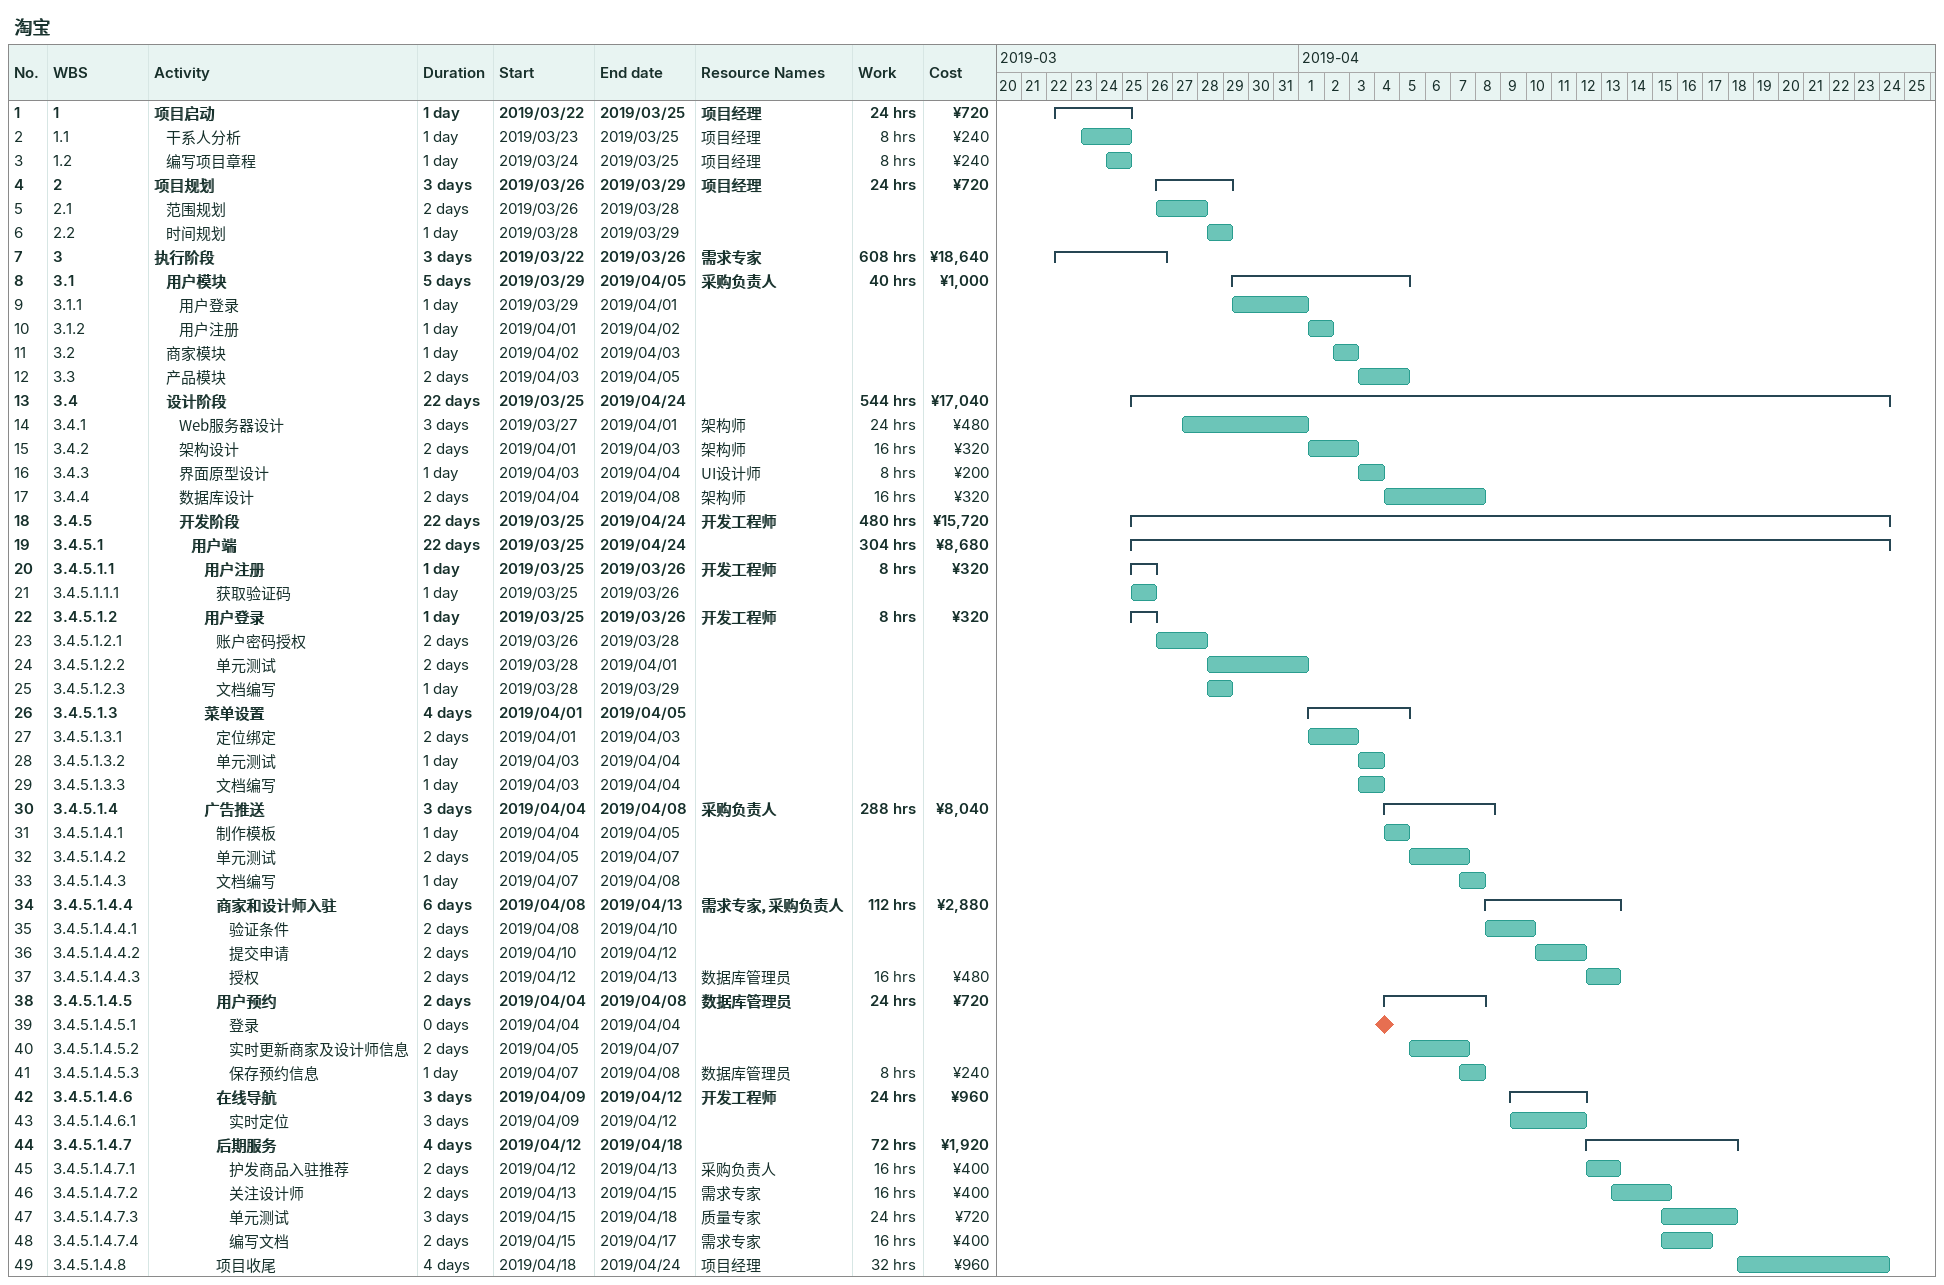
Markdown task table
淘宝

| ID | WBS | Task | Duration | Start | Finish | Resources | Work (h) | Cost (¥) |
|---|---|---|---|---|---|---|---|---|
| 1 | 1 | **项目启动** | 1d | 2019-03-22 | 2019-03-25 | 项目经理 | 24 | 720 |
| 2 | 1.1 | 干系人分析 | 1d | 2019-03-23 | 2019-03-25 | 项目经理 | 8 | 240 |
| 3 | 1.2 | 编写项目章程 | 1d | 2019-03-24 | 2019-03-25 | 项目经理 | 8 | 240 |
| 4 | 2 | **项目规划** | 3d | 2019-03-26 | 2019-03-29 | 项目经理 | 24 | 720 |
| 5 | 2.1 | 范围规划 | 2d | 2019-03-26 | 2019-03-28 |  |  |  |
| 6 | 2.2 | 时间规划 | 1d | 2019-03-28 | 2019-03-29 |  |  |  |
| 7 | 3 | **执行阶段** | 3d | 2019-03-22 | 2019-03-26 | 需求专家 | 608 | 18640 |
| 8 | 3.1 | **用户模块** | 5d | 2019-03-29 | 2019-04-05 | 采购负责人 | 40 | 1000 |
| 9 | 3.1.1 | 用户登录 | 1d | 2019-03-29 | 2019-04-01 |  |  |  |
| 10 | 3.1.2 | 用户注册 | 1d | 2019-04-01 | 2019-04-02 |  |  |  |
| 11 | 3.2 | 商家模块 | 1d | 2019-04-02 | 2019-04-03 |  |  |  |
| 12 | 3.3 | 产品模块 | 2d | 2019-04-03 | 2019-04-05 |  |  |  |
| 13 | 3.4 | **设计阶段** | 22d | 2019-03-25 | 2019-04-24 |  | 544 | 17040 |
| 14 | 3.4.1 | Web服务器设计 | 3d | 2019-03-27 | 2019-04-01 | 架构师 | 24 | 480 |
| 15 | 3.4.2 | 架构设计 | 2d | 2019-04-01 | 2019-04-03 | 架构师 | 16 | 320 |
| 16 | 3.4.3 | 界面原型设计 | 1d | 2019-04-03 | 2019-04-04 | UI设计师 | 8 | 200 |
| 17 | 3.4.4 | 数据库设计 | 2d | 2019-04-04 | 2019-04-08 | 架构师 | 16 | 320 |
| 18 | 3.4.5 | **开发阶段** | 22d | 2019-03-25 | 2019-04-24 | 开发工程师 | 480 | 15720 |
| 19 | 3.4.5.1 | **用户端** | 22d | 2019-03-25 | 2019-04-24 |  | 304 | 8680 |
| 20 | 3.4.5.1.1 | **用户注册** | 1d | 2019-03-25 | 2019-03-26 | 开发工程师 | 8 | 320 |
| 21 | 3.4.5.1.1.1 | 获取验证码 | 1d | 2019-03-25 | 2019-03-26 |  |  |  |
| 22 | 3.4.5.1.2 | **用户登录** | 1d | 2019-03-25 | 2019-03-26 | 开发工程师 | 8 | 320 |
| 23 | 3.4.5.1.2.1 | 账户密码授权 | 2d | 2019-03-26 | 2019-03-28 |  |  |  |
| 24 | 3.4.5.1.2.2 | 单元测试 | 2d | 2019-03-28 | 2019-04-01 |  |  |  |
| 25 | 3.4.5.1.2.3 | 文档编写 | 1d | 2019-03-28 | 2019-03-29 |  |  |  |
| 26 | 3.4.5.1.3 | **菜单设置** | 4d | 2019-04-01 | 2019-04-05 |  |  |  |
| 27 | 3.4.5.1.3.1 | 定位绑定 | 2d | 2019-04-01 | 2019-04-03 |  |  |  |
| 28 | 3.4.5.1.3.2 | 单元测试 | 1d | 2019-04-03 | 2019-04-04 |  |  |  |
| 29 | 3.4.5.1.3.3 | 文档编写 | 1d | 2019-04-03 | 2019-04-04 |  |  |  |
| 30 | 3.4.5.1.4 | **广告推送** | 3d | 2019-04-04 | 2019-04-08 | 采购负责人 | 288 | 8040 |
| 31 | 3.4.5.1.4.1 | 制作模板 | 1d | 2019-04-04 | 2019-04-05 |  |  |  |
| 32 | 3.4.5.1.4.2 | 单元测试 | 2d | 2019-04-05 | 2019-04-07 |  |  |  |
| 33 | 3.4.5.1.4.3 | 文档编写 | 1d | 2019-04-07 | 2019-04-08 |  |  |  |
| 34 | 3.4.5.1.4.4 | **商家和设计师入驻** | 6d | 2019-04-08 | 2019-04-13 | 需求专家, 采购负责人 | 112 | 2880 |
| 35 | 3.4.5.1.4.4.1 | 验证条件 | 2d | 2019-04-08 | 2019-04-10 |  |  |  |
| 36 | 3.4.5.1.4.4.2 | 提交申请 | 2d | 2019-04-10 | 2019-04-12 |  |  |  |
| 37 | 3.4.5.1.4.4.3 | 授权 | 2d | 2019-04-12 | 2019-04-13 | 数据库管理员 | 16 | 480 |
| 38 | 3.4.5.1.4.5 | **用户预约** | 2d | 2019-04-04 | 2019-04-08 | 数据库管理员 | 24 | 720 |
| 39 | 3.4.5.1.4.5.1 | 登录 | 0d | 2019-04-04 | 2019-04-04 |  |  |  |
| 40 | 3.4.5.1.4.5.2 | 实时更新商家及设计师信息 | 2d | 2019-04-05 | 2019-04-07 |  |  |  |
| 41 | 3.4.5.1.4.5.3 | 保存预约信息 | 1d | 2019-04-07 | 2019-04-08 | 数据库管理员 | 8 | 240 |
| 42 | 3.4.5.1.4.6 | **在线导航** | 3d | 2019-04-09 | 2019-04-12 | 开发工程师 | 24 | 960 |
| 43 | 3.4.5.1.4.6.1 | 实时定位 | 3d | 2019-04-09 | 2019-04-12 |  |  |  |
| 44 | 3.4.5.1.4.7 | **后期服务** | 4d | 2019-04-12 | 2019-04-18 |  | 72 | 1920 |
| 45 | 3.4.5.1.4.7.1 | 护发商品入驻推荐 | 2d | 2019-04-12 | 2019-04-13 | 采购负责人 | 16 | 400 |
| 46 | 3.4.5.1.4.7.2 | 关注设计师 | 2d | 2019-04-13 | 2019-04-15 | 需求专家 | 16 | 400 |
| 47 | 3.4.5.1.4.7.3 | 单元测试 | 3d | 2019-04-15 | 2019-04-18 | 质量专家 | 24 | 720 |
| 48 | 3.4.5.1.4.7.4 | 编写文档 | 2d | 2019-04-15 | 2019-04-17 | 需求专家 | 16 | 400 |
| 49 | 3.4.5.1.4.8 | 项目收尾 | 4d | 2019-04-18 | 2019-04-24 | 项目经理 | 32 | 960 |
